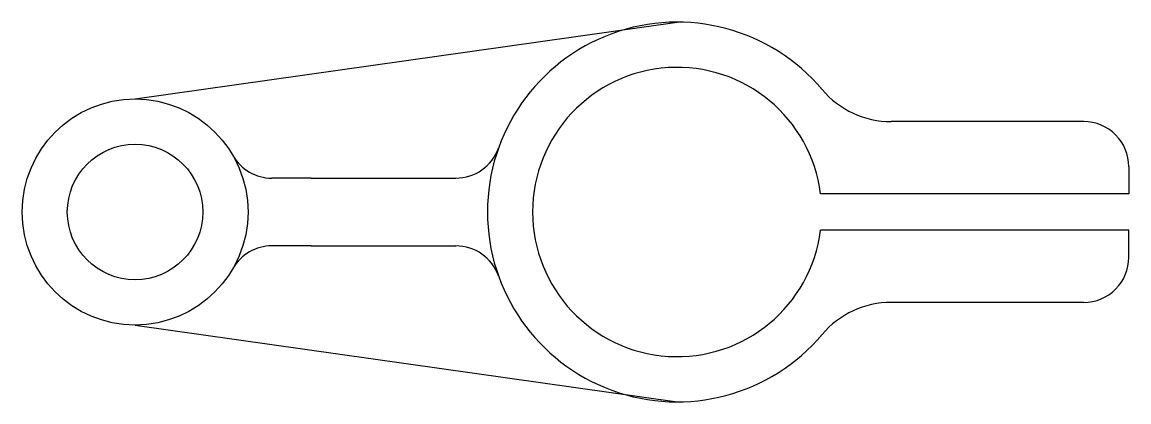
# Model space of a CAD drawing. Header units: metres. Extents: x 7 to 191, y 68 to 132.
import ezdxf

# ---------------------------------------------------------------- set-up
doc = ezdxf.new("R2010")
doc.units = ezdxf.units.M

msp = doc.modelspace()

# ---------------------------------------------------------------- linework, layer by layer
for p, q in [((26.18, 118.75), (116.18, 131.5)), ((183.68, 115), (151.71, 115)), ((191.18, 107.5), (191.18, 103)), ((55.43, 105.62), (48.91, 105.62)), ((55.43, 105.62), (79.45, 105.62)), ((191.18, 103), (139.99, 103)), ((191.18, 97), (139.99, 97)), ((191.18, 92.5), (191.18, 97)), ((55.43, 94.38), (48.91, 94.38)), ((55.43, 94.38), (79.45, 94.38)), ((183.68, 85), (151.71, 85)), ((26.18, 81.25), (116.18, 68.5))]:
    msp.add_line(p, q)
for radius in [18.75, 11.25]:
    msp.add_circle((26.18, 100), radius)
for centre, radius, start, end in [((116.18, 100), 31.5, 40.1778, 319.8222), ((116.18, 100), 24, 7.1808, 352.8192), ((151.71, 130), 15, 220.1778, 270), ((183.68, 107.5), 7.5, 0, 90), ((79.45, 113.12), 7.5, 270, 340.3339), ((48.91, 113.12), 7.5, 210, 270), ((48.91, 86.88), 7.5, 90, 150), ((79.45, 86.88), 7.5, 19.6661, 90), ((183.68, 92.5), 7.5, 270, 0), ((151.71, 70), 15, 90, 139.8222)]:
    msp.add_arc(centre, radius, start, end)

doc.saveas('drawing.dxf')
